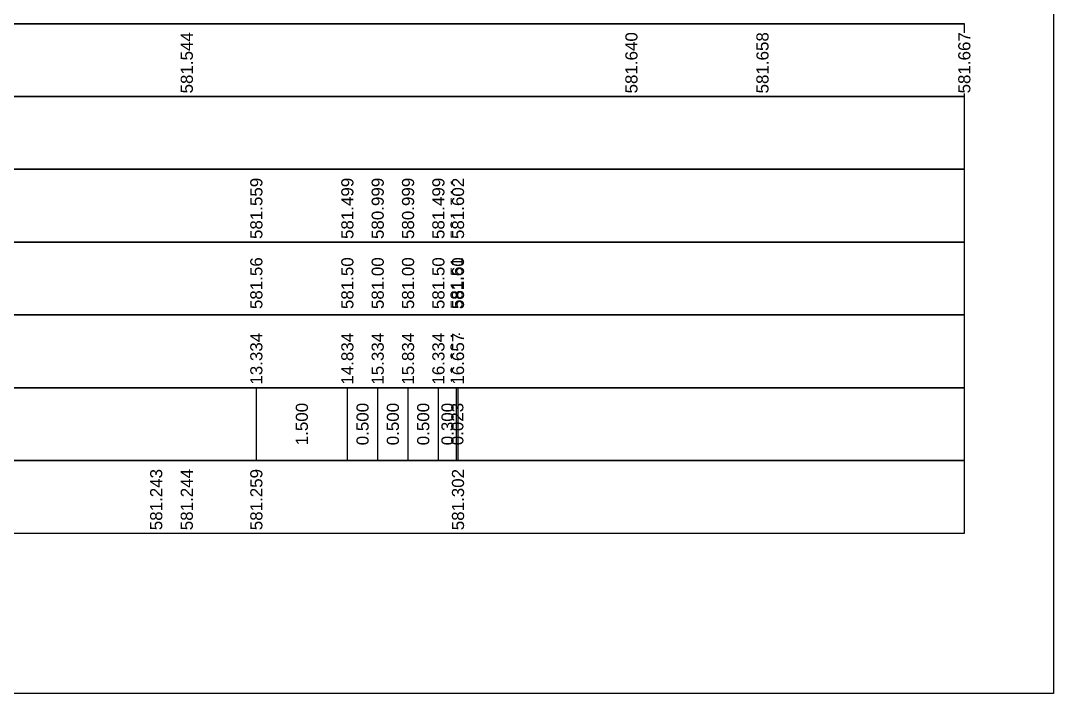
# Model space of a CAD drawing. Header units: millimetres. Extents: x 2762 to 3076, y 916 to 3305.
# Drawn here: x 2831.5 to 2848.52, y 1041.65 to 1052.73 of the extents above; entities that cross this region are included whole.
import ezdxf

# ---------------------------------------------------------------- set-up
doc = ezdxf.new("R2010")
doc.units = ezdxf.units.MM
doc.header["$LTSCALE"] = 2
doc.styles.add('C3D_Profil_Travers', font='romans.shx')

msp = doc.modelspace()

# ---------------------------------------------------------------- linework, layer by layer
at = {"color": 7, "linetype": 'Continuous', "lineweight": -3}
for p, q in [((2797.054, 1052.684), (2847.056, 1052.684)), ((2835.388, 1045.484), (2835.388, 1046.684)), ((2835.388, 1045.484), (2835.388, 1046.684)), ((2836.888, 1045.484), (2836.888, 1046.684)), ((2836.888, 1045.484), (2836.888, 1046.684)), ((2837.388, 1045.484), (2837.388, 1046.684)), ((2837.388, 1045.484), (2837.388, 1046.684)), ((2837.888, 1045.484), (2837.888, 1046.684)), ((2837.888, 1045.484), (2837.888, 1046.684)), ((2838.388, 1045.484), (2838.388, 1046.684)), ((2838.388, 1045.484), (2838.388, 1046.684)), ((2838.688, 1045.484), (2838.688, 1046.684)), ((2838.688, 1045.484), (2838.688, 1046.684)), ((2838.711, 1045.484), (2838.711, 1046.684))]:
    msp.add_line(p, q, dxfattribs=at)
for points in [[(2797.054, 1051.484), (2847.056, 1051.484), (2847.056, 1052.684), (2797.054, 1052.684)], [(2797.054, 1050.284), (2847.056, 1050.284), (2847.056, 1051.484), (2797.054, 1051.484)], [(2797.054, 1049.084), (2847.056, 1049.084), (2847.056, 1050.284), (2797.054, 1050.284)], [(2797.054, 1047.884), (2847.056, 1047.884), (2847.056, 1049.084), (2797.054, 1049.084)], [(2797.054, 1046.684), (2847.056, 1046.684), (2847.056, 1047.884), (2797.054, 1047.884)], [(2797.054, 1045.484), (2847.056, 1045.484), (2847.056, 1046.684), (2797.054, 1046.684)], [(2797.054, 1044.284), (2847.056, 1044.284), (2847.056, 1045.484), (2797.054, 1045.484)]]:
    msp.add_3dface(points, dxfattribs=at)

# ---------------------------------------------------------------- texts
at = {"color": 7, "linetype": 'Continuous', "lineweight": -3, "char_height": 0.2, "rotation": 90, "style": 'C3D_Profil_Travers'}
for s, insert, attachment_point in [('{\\fArial|b0|i0|c0|p34;581.56}', (2835.388, 1047.979), 4), ('{\\fArial|b0|i0|c0|p34;581.50}', (2836.888, 1047.979), 4), ('{\\fArial|b0|i0|c0|p34;581.00}', (2837.388, 1047.979), 4), ('{\\fArial|b0|i0|c0|p34;581.00}', (2837.888, 1047.979), 4), ('{\\fArial|b0|i0|c0|p34;581.50}', (2838.388, 1047.979), 4), ('{\\fArial|b0|i0|c0|p34;581.51}', (2838.688, 1047.979), 4), ('{\\fArial|b0|i0|c0|p34;581.60}', (2838.711, 1047.979), 4), ('{\\fArial|b0|i0|c0|p34;1.500}', (2836.138, 1046.084), 5), ('{\\fArial|b0|i0|c0|p34;0.500}', (2837.138, 1046.084), 5), ('{\\fArial|b0|i0|c0|p34;0.500}', (2837.638, 1046.084), 5), ('{\\fArial|b0|i0|c0|p34;0.500}', (2838.138, 1046.084), 5), ('{\\fArial|b0|i0|c0|p34;0.300}', (2838.538, 1046.084), 5), ('{\\fArial|b0|i0|c0|p34;0.023}', (2838.7, 1046.084), 5)]:
    msp.add_mtext(s, dxfattribs=dict(at, insert=insert, attachment_point=attachment_point))

# ---------------------------------------------------------------- next in the draw order: texts
at = {"color": 7, "linetype": 'Continuous', "lineweight": -3, "char_height": 0.2, "attachment_point": 4, "rotation": 90, "style": 'C3D_Profil_Travers', "bg_fill": 3, "box_fill_scale": 1.000375, "bg_fill_color": 256, "bg_fill_true_color": 13158600, "bg_fill_transparency": 0}
for s, insert, width in [('{\\fArial|b0|i0|c0|p34;581.544}', (2834.242, 1051.534), 0.99471), ('{\\fArial|b0|i0|c0|p34;581.640}', (2841.569, 1051.534), 0.99484), ('{\\fArial|b0|i0|c0|p34;581.658}', (2843.729, 1051.534), 0.99595), ('{\\fArial|b0|i0|c0|p34;581.667}', (2847.055, 1051.534), 0.99553), ('{\\fArial|b0|i0|c0|p34;581.559}', (2835.388, 1049.134), 0.99595), ('{\\fArial|b0|i0|c0|p34;581.499}', (2836.888, 1049.134), 0.99595), ('{\\fArial|b0|i0|c0|p34;580.999}', (2837.388, 1049.134), 0.99595), ('{\\fArial|b0|i0|c0|p34;580.999}', (2837.888, 1049.134), 0.99595), ('{\\fArial|b0|i0|c0|p34;581.499}', (2838.388, 1049.134), 0.99595), ('{\\fArial|b0|i0|c0|p34;581.511}', (2838.688, 1049.134), 0.95654), ('{\\fArial|b0|i0|c0|p34;\\C256;13.334}', (2835.388, 1046.734), 0.81875), ('{\\fArial|b0|i0|c0|p34;\\C256;14.834}', (2836.888, 1046.734), 0.81875), ('{\\fArial|b0|i0|c0|p34;\\C256;15.334}', (2837.388, 1046.734), 0.81875), ('{\\fArial|b0|i0|c0|p34;\\C256;15.834}', (2837.888, 1046.734), 0.81875), ('{\\fArial|b0|i0|c0|p34;\\C256;16.334}', (2838.388, 1046.734), 0.81875), ('{\\fArial|b0|i0|c0|p34;\\C256;16.634}', (2838.688, 1046.734), 0.81875), ('{\\fArial|b0|i0|c0|p34;581.243}', (2833.738, 1044.334), 0.99553), ('{\\fArial|b0|i0|c0|p34;581.244}', (2834.242, 1044.334), 0.99471), ('{\\fArial|b0|i0|c0|p34;581.259}', (2835.388, 1044.334), 0.99595), ('{\\fArial|b0|i0|c0|p34;581.302}', (2838.711, 1044.334), 0.99347)]:
    msp.add_mtext(s, dxfattribs=dict(at, insert=insert, width=width))

# ---------------------------------------------------------------- next in the draw order: texts
for s, insert, width in [('{\\fArial|b0|i0|c0|p34;581.602}', (2838.711, 1049.134), 0.99347), ('{\\fArial|b0|i0|c0|p34;\\C256;16.657}', (2838.711, 1046.734), 0.81957)]:
    msp.add_mtext(s, dxfattribs=dict(at, insert=insert, width=width))

# ---------------------------------------------------------------- next in the draw order: linework, layer by layer
msp.add_lwpolyline([(2789.89, 1071.145), (2848.521, 1071.145), (2848.521, 1041.645), (2789.89, 1041.645)], close=True)

doc.saveas('drawing.dxf')
